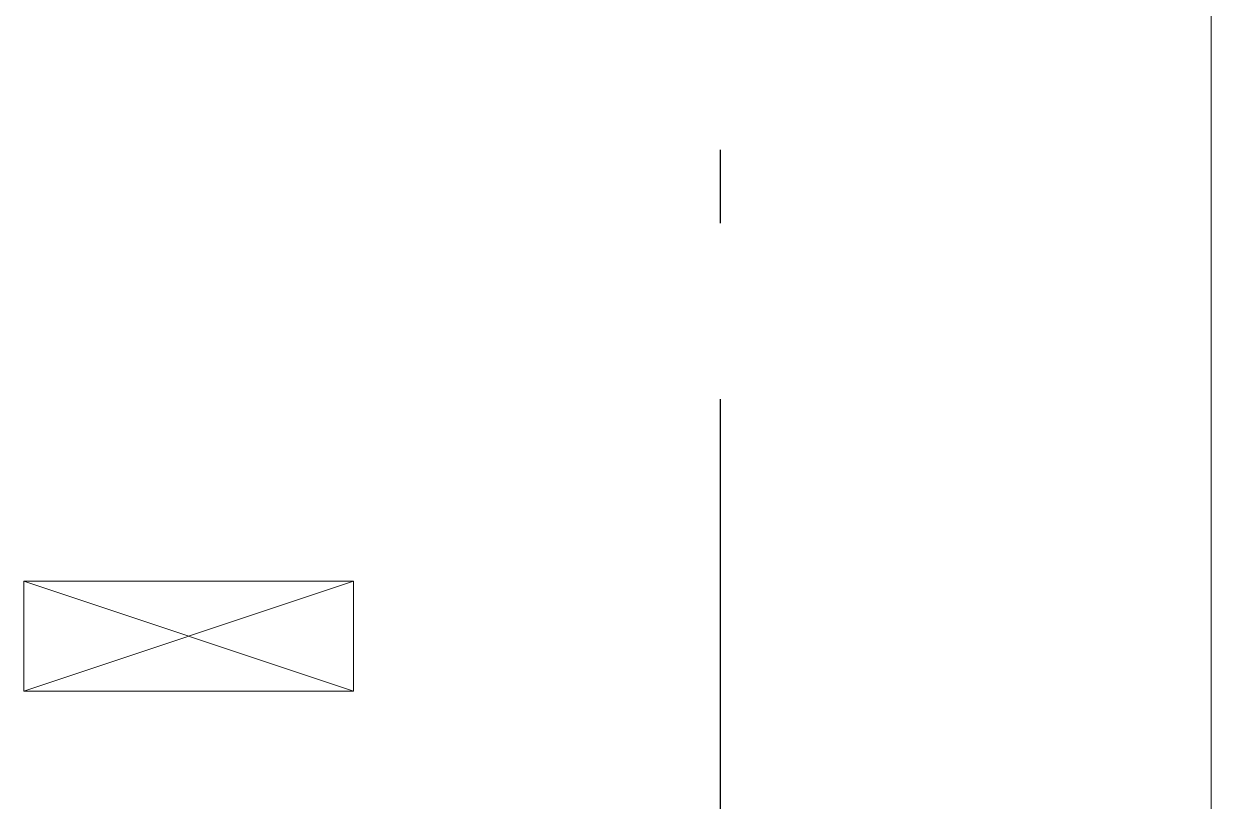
# Model space of a CAD drawing. Header units: metres. Extents: x 497148 to 498044, y 2998751 to 2999627.
# Drawn here: x 497596.984 to 497598.604, y 2999600.344 to 2999601.404 of the extents above; entities that cross this region are included whole.
import ezdxf

# ---------------------------------------------------------------- set-up
doc = ezdxf.new("R2010")
doc.units = ezdxf.units.M
doc.linetypes.add('ACAD_ISO04W100', pattern=[30.5, 24, -3, 0.5, -3])
doc.linetypes.add('CENTER', pattern=[2, 1.25, -0.25, 0.25, -0.25])
doc.layers.add('DOTE', color=1, linetype='CENTER')
for name, color, linetype, lineweight in [('管道', 7, 'Continuous', 20), ('纸机', 7, 'Continuous', 0), ('设备', 253, 'Continuous', 15)]:
    doc.layers.add(name, color=color, linetype=linetype, lineweight=lineweight)

# ---------------------------------------------------------------- blocks, each defined once
blk = doc.blocks.new('A$C18155853')
at = {"layer": '设备', "color": 4}
for p, q in [((-10513.7, -4855), (-10213.7, -4855)), ((-10513.7, -5005), (-10513.7, -4855)), ((-10063.7, -4855), (-10513.7, -5005)), ((-10513.7, -4855), (-10063.7, -5005)), ((-10213.7, -4855), (-10063.7, -4855)), ((-10063.7, -4855), (-10063.7, -5005)), ((-10063.7, -5005), (-10513.7, -5005))]:
    blk.add_line(p, q, dxfattribs=at)
blk = doc.blocks.new('A$Ce080179e')
at = {"layer": 'DOTE', "color": 251, "linetype": 'ACAD_ISO04W100', "ltscale": 0.08}
blk.add_line((74.4359, 43.7928), (74.4359, 4.962), dxfattribs=at)
at = {"layer": '纸机', "linetype": 'ACAD_ISO04W100', "ltscale": 0.05}
blk.add_line((75.1059, 17.4825), (75.1059, 30.1978), dxfattribs=at)
at = {"layer": '管道', "lineweight": 5, "ltscale": 0.05, "xscale": 0.001, "yscale": 0.001, "zscale": 0.001}
blk.add_blockref('A$C18155853', (83.9997, 25.8998), dxfattribs=at)

msp = doc.modelspace()

# ---------------------------------------------------------------- block references
msp.add_blockref('A$Ce080179e', (497523.4984, 2999579.5994))

doc.saveas('drawing.dxf')
